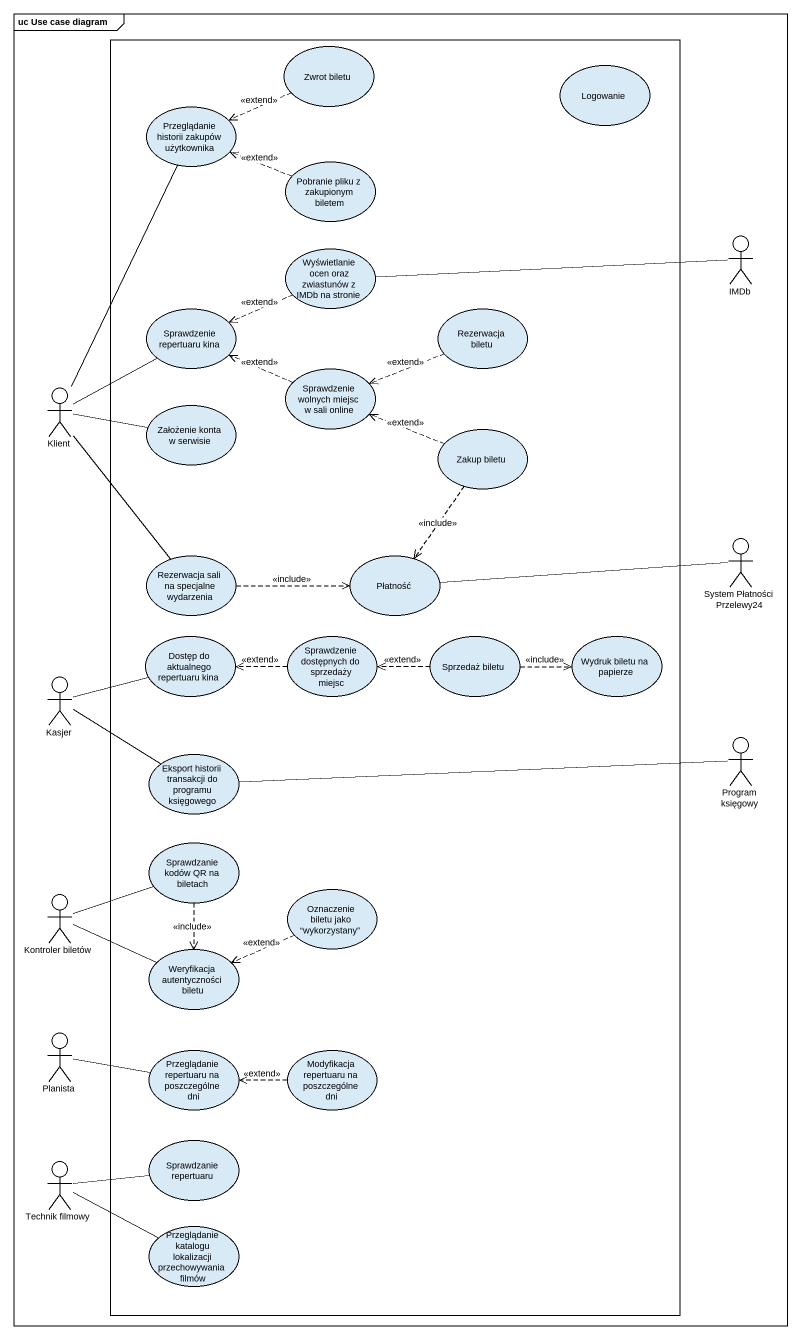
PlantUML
@startuml
mainframe uc Use case diagram
rectangle " " as rectangle1 {
  usecase "Zwrot biletu" as Zwrot_biletu
  usecase Logowanie
  usecase "Przeglądanie historii zakupów użytkownika" as Przeglądanie_historii
  usecase "Pobranie pliku z zakupionym biletem" as Pobranie_pliku_z_zakupionym
  usecase "Wyświetlanie ocen oraz zwiastunów z IMDb na stronie" as Wyświetlanie_ocen_oraz
  usecase "Sprawdzenie repertuaru kina" as Sprawdzenie_repertuaru_kina
  usecase "Rezerwacja biletu" as Rezerwacja_biletu
  usecase "Sprawdzenie wolnych miejsc w sali online" as Sprawdzenie_wolnych_miejsc
  usecase "Założenie konta w serwisie" as Założenie_konta_w_serwisie
  usecase "Zakup biletu" as Zakup_biletu
  usecase "Rezerwacja sali na specjalne wydarzenia" as Rezerwacja_sali_na
  usecase Płatność
  usecase "Dostęp do aktualnego repertuaru kina" as Dostęp_do_aktualnego
  usecase "Sprawdzenie dostępnych do sprzedaży miejsc" as Sprawdzenie_dostępnych_do
  usecase "Sprzedaż biletu" as Sprzedaż_biletu
  usecase "Wydruk biletu na papierze" as Wydruk_biletu_na_papierze
  usecase "Eksport historii transakcji do programu księgowego" as Eksport_historii_transakcji
  usecase "Sprawdzanie kodów QR na biletach" as Sprawdzanie_kodów_QR_na
  usecase "Oznaczenie biletu jako “wykorzystany”" as Oznaczenie_biletu_jako
  usecase "Weryfikacja autentyczności biletu" as Weryfikacja_autentyczności
  usecase "Przeglądanie repertuaru na poszczególne dni" as Przeglądanie_repertuaru_na
  usecase "Modyfikacja repertuaru na poszczególne dni" as Modyfikacja_repertuaru_na
  usecase "Sprawdzanie repertuaru" as Sprawdzanie_repertuaru
  usecase "Przeglądanie katalogu lokalizacji przechowywania filmów" as Przeglądanie_katalogu
}
actor IMDb
actor Klient
actor "System Płatności Przelewy24" as System_Płatności_Przelewy24
actor Kasjer
actor "Program księgowy" as Program_księgowy
actor "Kontroler biletów" as Kontroler_biletów
actor Planista
actor "Technik filmowy" as Technik_filmowy
Zwrot_biletu .left.> Przeglądanie_historii : <<extend>>
Pobranie_pliku_z_zakupionym .left.> Przeglądanie_historii : <<extend>>
Wyświetlanie_ocen_oraz -right- IMDb
Wyświetlanie_ocen_oraz .left.> Sprawdzenie_repertuaru_kina : <<extend>>
Rezerwacja_biletu .left.> Sprawdzenie_wolnych_miejsc : <<extend>>
Klient -up- Przeglądanie_historii
Klient -up- Sprawdzenie_repertuaru_kina
Klient -right- Założenie_konta_w_serwisie
Klient -- Rezerwacja_sali_na
Sprawdzenie_wolnych_miejsc .left.> Sprawdzenie_repertuaru_kina : <<extend>>
Zakup_biletu .left.> Sprawdzenie_wolnych_miejsc : <<extend>>
Zakup_biletu ..> Płatność : <<include>>
System_Płatności_Przelewy24 -left- Płatność
Rezerwacja_sali_na .right.> Płatność : <<include>>
Sprawdzenie_dostępnych_do .left.> Dostęp_do_aktualnego : <<extend>>
Sprzedaż_biletu .left.> Sprawdzenie_dostępnych_do : <<extend>>
Sprzedaż_biletu .right.> Wydruk_biletu_na_papierze : <<include>>
Kasjer -right- Dostęp_do_aktualnego
Kasjer -right- Eksport_historii_transakcji
Program_księgowy -left- Eksport_historii_transakcji
Sprawdzanie_kodów_QR_na ..> Weryfikacja_autentyczności : <<include>>
Kontroler_biletów -right- Sprawdzanie_kodów_QR_na
Kontroler_biletów -right- Weryfikacja_autentyczności
Oznaczenie_biletu_jako .left.> Weryfikacja_autentyczności : <<extend>>
Planista -right- Przeglądanie_repertuaru_na
Modyfikacja_repertuaru_na .left.> Przeglądanie_repertuaru_na : <<extend>>
Technik_filmowy -right- Sprawdzanie_repertuaru
Technik_filmowy -right- Przeglądanie_katalogu
@enduml
